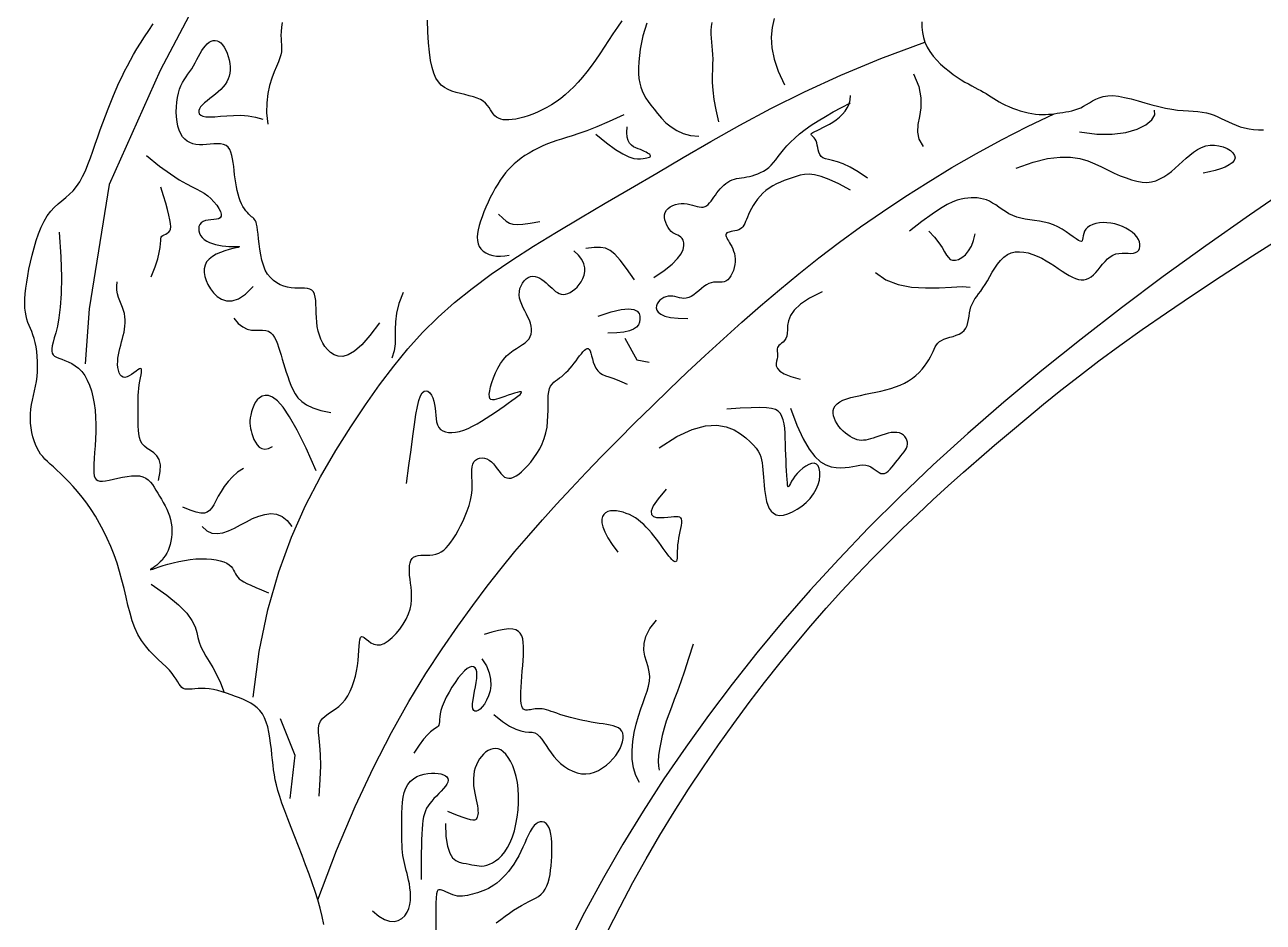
# Model space of a CAD drawing. Extents: x 162 to 353, y 208 to 399.
# Drawn here: x 161.86 to 206.33, y 287.95 to 320.17 of the extents above; entities that cross this region are included whole.
import ezdxf

# ---------------------------------------------------------------- set-up
doc = ezdxf.new("R2010")
doc.units = 0
doc.header["$LTSCALE"] = 10
doc.header["$MEASUREMENT"] = 0
for name, color, linetype in [('3', 3, 'CONTINUOUS'), ('4', 4, 'CONTINUOUS'), ('7', 7, 'CONTINUOUS')]:
    doc.layers.add(name, color=color, linetype=linetype)

msp = doc.modelspace()

# ---------------------------------------------------------------- linework, layer by layer
at = {"layer": '3'}
for points in [[(170.823, 324.996), (168.454, 321.809), (166.722, 318.532), (164.9, 314.435), (164.171, 309.974), (164.031, 307.993)], [(171.1, 320.246), (171.078, 320.08), (171.066, 319.926), (171.063, 319.787), (171.066, 319.664), (171.073, 319.558), (171.081, 319.464), (171.087, 319.376), (171.087, 319.289), (171.079, 319.197), (171.059, 319.095), (171.024, 318.977), (170.972, 318.837), (170.9, 318.671), (170.817, 318.476), (170.731, 318.25), (170.651, 317.992), (170.588, 317.7), (170.55, 317.372), (170.547, 317.007), (170.587, 316.603)], [(183.299, 320.313), (183.139, 320.079), (182.98, 319.841), (182.823, 319.602), (182.666, 319.364), (182.511, 319.131), (182.356, 318.904), (182.201, 318.686), (182.047, 318.48), (181.893, 318.288), (181.738, 318.11), (181.582, 317.945), (181.426, 317.793), (181.267, 317.653), (181.107, 317.524), (180.944, 317.406), (180.779, 317.298), (180.61, 317.201), (180.44, 317.112), (180.271, 317.034), (180.104, 316.965), (179.94, 316.905), (179.783, 316.855), (179.633, 316.815), (179.493, 316.785), (179.363, 316.764), (179.245, 316.753), (179.137, 316.752), (179.039, 316.761), (178.95, 316.781), (178.871, 316.811), (178.8, 316.852), (178.739, 316.905), (178.684, 316.968), (178.634, 317.039), (178.585, 317.116), (178.533, 317.196), (178.474, 317.276), (178.406, 317.353), (178.324, 317.424), (178.224, 317.487), (178.105, 317.54), (177.97, 317.584), (177.822, 317.623), (177.667, 317.66), (177.509, 317.698), (177.352, 317.74), (177.2, 317.788), (177.059, 317.847), (176.931, 317.918), (176.817, 318.007), (176.716, 318.119), (176.628, 318.258), (176.552, 318.429), (176.487, 318.637), (176.433, 318.886), (176.39, 319.182), (176.356, 319.527), (176.332, 319.913), (176.319, 320.329)], [(184.198, 320.232), (184.121, 320.005), (184.056, 319.771), (184.002, 319.534), (183.96, 319.297), (183.929, 319.065), (183.908, 318.839), (183.9, 318.624), (183.902, 318.424), (183.916, 318.24), (183.941, 318.077), (183.977, 317.929), (184.026, 317.794), (184.086, 317.666), (184.159, 317.54), (184.245, 317.413), (184.344, 317.28), (184.456, 317.136), (184.582, 316.979), (184.724, 316.815), (184.885, 316.653), (185.067, 316.501), (185.273, 316.368), (185.506, 316.263), (185.766, 316.193), (186.059, 316.168)], [(186.779, 316.682), (186.681, 317.114), (186.616, 317.49), (186.578, 317.817), (186.56, 318.1), (186.557, 318.347), (186.562, 318.564), (186.569, 318.758), (186.573, 318.934), (186.569, 319.099), (186.558, 319.256), (186.543, 319.405), (186.528, 319.55), (186.515, 319.69), (186.508, 319.829), (186.509, 319.967), (186.521, 320.107), (186.548, 320.25)], [(188.768, 320.391), (188.695, 320.066), (188.664, 319.719), (188.685, 319.344), (188.766, 318.939), (188.916, 318.498), (189.144, 318.018)], [(174.595, 309.464), (174.258, 309.008), (173.961, 308.676), (173.703, 308.452), (173.478, 308.319), (173.283, 308.264), (173.116, 308.27), (172.971, 308.322), (172.845, 308.405), (172.736, 308.504), (172.641, 308.617), (172.561, 308.743), (172.494, 308.878), (172.44, 309.022), (172.397, 309.174), (172.366, 309.331), (172.344, 309.493), (172.332, 309.657), (172.326, 309.82), (172.323, 309.979), (172.319, 310.129), (172.311, 310.268), (172.295, 310.392), (172.269, 310.498), (172.228, 310.581), (172.171, 310.639), (172.097, 310.677), (172.01, 310.698), (171.911, 310.708), (171.801, 310.711), (171.683, 310.711), (171.559, 310.715), (171.429, 310.726), (171.298, 310.749), (171.166, 310.785), (171.036, 310.836), (170.91, 310.904), (170.792, 310.989), (170.682, 311.093), (170.584, 311.218), (170.5, 311.364), (170.432, 311.532), (170.377, 311.717), (170.335, 311.912), (170.302, 312.11), (170.277, 312.304), (170.257, 312.488), (170.24, 312.656), (170.224, 312.8), (170.207, 312.917), (170.188, 313.008), (170.167, 313.078), (170.143, 313.132), (170.115, 313.175), (170.083, 313.211), (170.047, 313.244), (170.006, 313.279), (169.96, 313.321), (169.91, 313.37), (169.857, 313.426), (169.803, 313.491), (169.749, 313.565), (169.696, 313.648), (169.646, 313.742), (169.6, 313.845), (169.559, 313.959), (169.523, 314.082), (169.491, 314.214), (169.464, 314.351), (169.439, 314.493), (169.418, 314.639), (169.399, 314.786), (169.382, 314.933), (169.366, 315.079), (169.349, 315.221), (169.328, 315.355), (169.302, 315.481), (169.268, 315.594), (169.223, 315.692), (169.165, 315.773), (169.092, 315.833), (169.002, 315.871), (168.897, 315.89), (168.781, 315.895), (168.656, 315.891), (168.526, 315.88), (168.393, 315.869), (168.261, 315.862), (168.133, 315.862), (168.011, 315.873), (167.897, 315.898), (167.791, 315.938), (167.694, 315.992), (167.606, 316.063), (167.529, 316.151), (167.462, 316.258), (167.407, 316.384), (167.364, 316.529), (167.333, 316.69), (167.314, 316.862), (167.305, 317.04), (167.308, 317.22), (167.321, 317.396), (167.345, 317.564), (167.378, 317.719), (167.421, 317.857), (167.471, 317.981), (167.528, 318.093), (167.59, 318.197), (167.656, 318.296), (167.723, 318.392), (167.791, 318.489), (167.857, 318.589), (167.921, 318.695), (167.983, 318.806), (168.044, 318.918), (168.104, 319.03), (168.164, 319.138), (168.225, 319.24), (168.287, 319.333), (168.351, 319.416), (168.418, 319.485), (168.486, 319.54), (168.556, 319.579), (168.627, 319.603), (168.698, 319.609), (168.768, 319.598), (168.836, 319.567), (168.903, 319.518), (168.967, 319.448), (169.026, 319.361), (169.081, 319.261), (169.13, 319.149), (169.171, 319.031), (169.203, 318.908), (169.225, 318.783), (169.237, 318.662), (169.236, 318.545), (169.223, 318.433), (169.199, 318.325), (169.162, 318.223), (169.114, 318.124), (169.055, 318.029), (168.984, 317.938), (168.903, 317.849), (168.811, 317.763), (168.712, 317.68), (168.609, 317.599), (168.507, 317.521), (168.409, 317.444), (168.319, 317.37), (168.24, 317.297), (168.177, 317.225), (168.132, 317.156), (168.108, 317.089), (168.108, 317.028), (168.131, 316.973), (168.182, 316.928), (168.26, 316.893), (168.369, 316.87), (168.511, 316.863), (168.685, 316.87), (168.888, 316.886), (169.114, 316.904), (169.358, 316.917), (169.616, 316.918), (169.881, 316.899), (170.148, 316.854), (170.413, 316.776)], [(170.067, 296.025), (170.278, 297.662), (170.589, 299.158), (170.983, 300.524), (171.441, 301.77), (171.947, 302.904), (172.482, 303.937), (173.029, 304.878), (173.571, 305.738), (174.093, 306.525), (174.603, 307.247), (175.109, 307.915), (175.621, 308.534), (176.149, 309.115), (176.702, 309.665), (177.291, 310.192), (177.926, 310.706), (178.612, 311.213), (179.349, 311.716), (180.132, 312.22), (180.954, 312.727), (181.812, 313.24), (182.701, 313.761), (183.615, 314.294), (184.551, 314.841), (185.506, 315.404), (186.495, 315.982), (187.537, 316.569), (188.65, 317.164), (189.853, 317.762), (191.163, 318.359), (192.6, 318.953), (194.181, 319.54)], [(193.774, 318.409), (193.964, 317.951), (194.037, 317.548), (194.03, 317.193), (193.981, 316.875), (193.928, 316.586), (193.909, 316.316), (193.961, 316.057), (194.122, 315.798)], [(192.119, 314.666), (191.783, 314.893), (191.493, 315.057), (191.246, 315.171), (191.037, 315.247), (190.863, 315.295), (190.722, 315.327), (190.609, 315.356), (190.521, 315.392), (190.455, 315.444), (190.407, 315.511), (190.373, 315.59), (190.349, 315.675), (190.331, 315.762), (190.315, 315.849), (190.297, 315.93), (190.274, 316.001), (190.243, 316.06), (190.206, 316.107), (190.169, 316.146), (190.135, 316.177), (190.108, 316.204), (190.093, 316.228), (190.093, 316.251), (190.115, 316.277), (190.159, 316.306), (190.224, 316.34), (190.308, 316.379), (190.406, 316.425), (190.515, 316.476), (190.632, 316.535), (190.754, 316.601), (190.877, 316.676), (190.998, 316.759), (191.113, 316.852), (191.22, 316.954), (191.315, 317.067), (191.395, 317.189), (191.456, 317.323), (191.495, 317.469), (191.509, 317.626)], [(184.451, 311.097), (184.825, 311.346), (185.105, 311.571), (185.303, 311.772), (185.431, 311.95), (185.503, 312.104), (185.529, 312.236), (185.523, 312.345), (185.497, 312.432), (185.46, 312.498), (185.417, 312.547), (185.367, 312.584), (185.313, 312.614), (185.256, 312.64), (185.197, 312.669), (185.136, 312.704), (185.076, 312.751), (185.017, 312.813), (184.962, 312.889), (184.914, 312.973), (184.874, 313.065), (184.846, 313.16), (184.833, 313.255), (184.836, 313.347), (184.858, 313.433), (184.901, 313.51), (184.962, 313.577), (185.039, 313.634), (185.128, 313.68), (185.226, 313.715), (185.33, 313.739), (185.435, 313.752), (185.54, 313.752), (185.642, 313.741), (185.739, 313.722), (185.832, 313.697), (185.92, 313.671), (186.003, 313.647), (186.081, 313.628), (186.155, 313.619), (186.223, 313.622), (186.286, 313.641), (186.344, 313.674), (186.399, 313.719), (186.452, 313.774), (186.503, 313.838), (186.554, 313.907), (186.605, 313.981), (186.658, 314.057), (186.714, 314.133), (186.773, 314.208), (186.834, 314.28), (186.898, 314.349), (186.965, 314.413), (187.034, 314.471), (187.106, 314.522), (187.181, 314.565), (187.259, 314.598), (187.339, 314.624), (187.422, 314.645), (187.508, 314.661), (187.596, 314.675), (187.688, 314.689), (187.782, 314.705), (187.878, 314.724), (187.977, 314.749), (188.078, 314.78), (188.18, 314.817), (188.281, 314.862), (188.381, 314.915), (188.479, 314.977), (188.573, 315.049), (188.662, 315.131), (188.747, 315.223), (188.831, 315.325), (188.916, 315.437), (189.007, 315.557), (189.108, 315.684), (189.222, 315.818), (189.353, 315.958), (189.505, 316.103), (189.68, 316.251), (189.879, 316.404), (190.1, 316.559), (190.343, 316.717), (190.607, 316.877), (190.889, 317.039), (191.19, 317.202), (191.509, 317.365)], [(199.725, 316.325), (200.349, 316.241), (200.907, 316.24), (201.392, 316.305), (201.795, 316.423), (202.108, 316.578), (202.323, 316.754), (202.432, 316.936), (202.426, 317.109)], [(183.368, 316.933), (182.841, 316.693), (182.405, 316.507), (182.048, 316.365), (181.757, 316.26), (181.517, 316.181), (181.314, 316.12), (181.136, 316.068), (180.968, 316.017), (180.8, 315.958), (180.63, 315.891), (180.461, 315.817), (180.293, 315.737), (180.13, 315.652), (179.973, 315.563), (179.823, 315.47), (179.683, 315.374), (179.553, 315.277), (179.433, 315.177), (179.322, 315.073), (179.218, 314.963), (179.119, 314.848), (179.025, 314.724), (178.933, 314.592), (178.843, 314.45), (178.753, 314.297), (178.664, 314.135), (178.578, 313.967), (178.495, 313.795), (178.418, 313.621), (178.346, 313.448), (178.282, 313.278), (178.225, 313.114), (178.179, 312.957), (178.144, 312.809), (178.121, 312.67), (178.112, 312.54), (178.118, 312.42), (178.141, 312.309), (178.182, 312.209), (178.243, 312.12), (178.323, 312.043), (178.422, 311.977), (178.537, 311.925), (178.665, 311.887), (178.803, 311.864), (178.949, 311.858), (179.1, 311.869), (179.254, 311.898)], [(182.362, 316.241), (182.751, 315.927), (183.075, 315.695), (183.34, 315.533), (183.555, 315.429), (183.726, 315.372), (183.863, 315.35), (183.972, 315.351), (184.061, 315.363), (184.137, 315.376), (184.2, 315.389), (184.251, 315.403), (184.29, 315.416), (184.316, 315.431), (184.331, 315.448), (184.333, 315.466), (184.322, 315.486), (184.3, 315.509), (184.267, 315.535), (184.223, 315.562), (184.17, 315.591), (184.109, 315.622), (184.041, 315.654), (183.966, 315.686), (183.887, 315.718), (183.804, 315.752), (183.721, 315.792), (183.644, 315.844), (183.576, 315.914), (183.523, 316.009), (183.489, 316.135), (183.478, 316.297), (183.495, 316.502)], [(197.46, 315.02), (198.066, 315.234), (198.586, 315.363), (199.031, 315.42), (199.411, 315.417), (199.74, 315.367), (200.027, 315.283), (200.285, 315.177), (200.524, 315.063), (200.755, 314.951), (200.978, 314.847), (201.194, 314.751), (201.403, 314.668), (201.603, 314.6), (201.794, 314.549), (201.977, 314.519), (202.15, 314.512), (202.315, 314.53), (202.471, 314.571), (202.619, 314.632), (202.762, 314.71), (202.9, 314.802), (203.035, 314.906), (203.167, 315.018), (203.298, 315.136), (203.428, 315.256), (203.56, 315.375), (203.694, 315.489), (203.829, 315.595), (203.969, 315.687), (204.112, 315.762), (204.261, 315.817), (204.416, 315.847), (204.576, 315.849), (204.736, 315.827), (204.89, 315.784), (205.029, 315.724), (205.149, 315.651), (205.241, 315.568), (205.299, 315.48), (205.316, 315.39), (205.288, 315.301), (205.217, 315.216), (205.108, 315.135), (204.966, 315.06), (204.796, 314.993), (204.603, 314.934), (204.393, 314.884), (204.169, 314.846)], [(166.231, 315.471), (166.706, 315.098), (167.096, 314.814), (167.412, 314.605), (167.666, 314.454), (167.871, 314.346), (168.038, 314.266), (168.179, 314.196), (168.307, 314.122), (168.431, 314.031), (168.55, 313.926), (168.658, 313.811), (168.754, 313.692), (168.831, 313.576), (168.887, 313.467), (168.917, 313.372), (168.917, 313.295), (168.885, 313.241), (168.825, 313.207), (168.745, 313.186), (168.65, 313.174), (168.548, 313.165), (168.445, 313.155), (168.348, 313.137), (168.264, 313.107), (168.197, 313.06), (168.149, 313), (168.119, 312.928), (168.108, 312.849), (168.114, 312.766), (168.137, 312.682), (168.177, 312.601), (168.235, 312.526), (168.308, 312.46), (168.395, 312.403), (168.493, 312.355), (168.601, 312.314), (168.716, 312.281), (168.835, 312.255), (168.956, 312.235), (169.077, 312.222), (169.194, 312.213), (169.304, 312.209), (169.402, 312.207), (169.482, 312.205), (169.539, 312.203), (169.569, 312.199), (169.567, 312.191), (169.527, 312.178), (169.448, 312.158), (169.335, 312.131), (169.199, 312.095), (169.048, 312.049), (168.891, 311.994), (168.739, 311.927), (168.599, 311.849), (168.481, 311.757), (168.393, 311.653), (168.335, 311.537), (168.305, 311.411), (168.303, 311.276), (168.325, 311.135), (168.372, 310.989), (168.442, 310.841), (168.532, 310.691), (168.643, 310.544), (168.775, 310.413), (168.928, 310.312), (169.105, 310.255), (169.306, 310.258), (169.532, 310.335), (169.784, 310.501), (170.064, 310.771)], [(191.509, 314.231), (191.09, 314.457), (190.743, 314.618), (190.456, 314.724), (190.22, 314.782), (190.023, 314.803), (189.855, 314.794), (189.705, 314.765), (189.563, 314.724), (189.42, 314.679), (189.276, 314.631), (189.133, 314.578), (188.991, 314.519), (188.853, 314.455), (188.719, 314.384), (188.593, 314.305), (188.474, 314.217), (188.364, 314.12), (188.264, 314.016), (188.173, 313.906), (188.091, 313.794), (188.017, 313.681), (187.953, 313.57), (187.897, 313.462), (187.849, 313.361), (187.809, 313.267), (187.775, 313.181), (187.745, 313.104), (187.715, 313.034), (187.684, 312.973), (187.649, 312.92), (187.608, 312.875), (187.559, 312.838), (187.499, 312.81), (187.433, 312.787), (187.362, 312.77), (187.29, 312.755), (187.221, 312.742), (187.159, 312.728), (187.105, 312.713), (187.065, 312.693), (187.04, 312.669), (187.03, 312.639), (187.032, 312.604), (187.045, 312.563), (187.067, 312.517), (187.096, 312.465), (187.13, 312.408), (187.167, 312.345), (187.205, 312.277), (187.243, 312.204), (187.28, 312.126), (187.312, 312.042), (187.339, 311.954), (187.359, 311.862), (187.37, 311.765), (187.37, 311.663), (187.359, 311.558), (187.336, 311.452), (187.304, 311.349), (187.263, 311.25), (187.214, 311.159), (187.16, 311.08), (187.1, 311.015), (187.036, 310.967), (186.969, 310.938), (186.9, 310.925), (186.828, 310.922), (186.753, 310.923), (186.675, 310.925), (186.595, 310.922), (186.512, 310.909), (186.426, 310.88), (186.338, 310.832), (186.247, 310.77), (186.156, 310.698), (186.063, 310.621), (185.971, 310.544), (185.879, 310.474), (185.788, 310.415), (185.7, 310.372), (185.614, 310.35), (185.531, 310.344), (185.449, 310.352), (185.368, 310.368), (185.288, 310.389), (185.208, 310.409), (185.128, 310.424), (185.047, 310.43), (184.965, 310.423), (184.884, 310.404), (184.806, 310.374), (184.733, 310.332), (184.669, 310.281), (184.615, 310.222), (184.573, 310.155), (184.546, 310.082), (184.537, 310.004), (184.553, 309.924), (184.604, 309.846), (184.697, 309.774), (184.842, 309.711), (185.047, 309.662), (185.32, 309.629), (185.671, 309.618)], [(166.405, 311.119), (166.543, 311.475), (166.637, 311.766), (166.695, 311.997), (166.727, 312.178), (166.741, 312.315), (166.745, 312.417), (166.749, 312.489), (166.761, 312.541), (166.788, 312.578), (166.827, 312.607), (166.875, 312.63), (166.928, 312.653), (166.98, 312.681), (167.028, 312.716), (167.068, 312.765), (167.095, 312.831), (167.105, 312.918), (167.1, 313.03), (167.078, 313.168), (167.041, 313.335), (166.99, 313.533), (166.924, 313.765), (166.845, 314.033), (166.753, 314.34)], [(189.357, 306.402), (189.584, 305.787), (189.805, 305.304), (190.021, 304.935), (190.231, 304.667), (190.434, 304.481), (190.628, 304.364), (190.814, 304.299), (190.991, 304.269), (191.157, 304.262), (191.314, 304.271), (191.461, 304.289), (191.598, 304.313), (191.726, 304.337), (191.845, 304.355), (191.956, 304.363), (192.058, 304.357), (192.152, 304.331), (192.239, 304.291), (192.32, 304.241), (192.396, 304.188), (192.467, 304.137), (192.536, 304.093), (192.602, 304.063), (192.668, 304.052), (192.733, 304.063), (192.799, 304.096), (192.864, 304.146), (192.929, 304.21), (192.995, 304.283), (193.06, 304.364), (193.125, 304.448), (193.191, 304.531), (193.256, 304.61), (193.319, 304.687), (193.378, 304.76), (193.432, 304.832), (193.479, 304.902), (193.515, 304.971), (193.541, 305.041), (193.554, 305.111), (193.552, 305.182), (193.536, 305.252), (193.506, 305.319), (193.463, 305.381), (193.408, 305.435), (193.341, 305.48), (193.264, 305.513), (193.176, 305.532), (193.079, 305.535), (192.975, 305.524), (192.866, 305.503), (192.753, 305.474), (192.64, 305.439), (192.529, 305.401), (192.421, 305.363), (192.319, 305.329), (192.225, 305.299), (192.138, 305.275), (192.055, 305.258), (191.976, 305.249), (191.9, 305.247), (191.823, 305.255), (191.746, 305.272), (191.666, 305.3), (191.583, 305.337), (191.497, 305.385), (191.41, 305.443), (191.325, 305.508), (191.242, 305.581), (191.164, 305.661), (191.091, 305.746), (191.027, 305.836), (190.972, 305.931), (190.929, 306.027), (190.899, 306.124), (190.886, 306.221), (190.889, 306.314), (190.913, 306.403), (190.958, 306.486), (191.027, 306.562), (191.121, 306.628), (191.238, 306.686), (191.374, 306.737), (191.526, 306.783), (191.691, 306.825), (191.866, 306.864), (192.048, 306.901), (192.232, 306.939), (192.417, 306.978), (192.601, 307.019), (192.782, 307.065), (192.958, 307.115), (193.13, 307.171), (193.294, 307.235), (193.451, 307.307), (193.597, 307.389), (193.734, 307.481), (193.859, 307.582), (193.973, 307.689), (194.077, 307.8), (194.169, 307.914), (194.251, 308.027), (194.322, 308.138), (194.382, 308.245), (194.431, 308.345), (194.473, 308.437), (194.512, 308.523), (194.55, 308.602), (194.592, 308.673), (194.641, 308.736), (194.7, 308.792), (194.774, 308.839), (194.863, 308.879), (194.966, 308.914), (195.077, 308.947), (195.191, 308.981), (195.304, 309.019), (195.411, 309.064), (195.507, 309.119), (195.587, 309.188), (195.648, 309.271), (195.693, 309.368), (195.725, 309.475), (195.748, 309.588), (195.767, 309.705), (195.785, 309.822), (195.806, 309.936), (195.834, 310.044), (195.872, 310.143), (195.919, 310.236), (195.975, 310.325), (196.039, 310.415), (196.108, 310.509), (196.183, 310.609), (196.261, 310.719), (196.342, 310.841), (196.424, 310.979), (196.51, 311.128), (196.598, 311.281), (196.692, 311.433), (196.792, 311.578), (196.899, 311.711), (197.015, 311.825), (197.141, 311.915), (197.276, 311.977), (197.421, 312.011), (197.573, 312.02), (197.731, 312.008), (197.891, 311.975), (198.053, 311.925), (198.215, 311.861), (198.375, 311.784), (198.531, 311.699), (198.682, 311.607), (198.829, 311.511), (198.97, 311.416), (199.106, 311.325), (199.237, 311.24), (199.361, 311.165), (199.479, 311.103), (199.59, 311.056), (199.695, 311.026), (199.794, 311.013), (199.889, 311.016), (199.979, 311.035), (200.067, 311.07), (200.151, 311.122), (200.234, 311.19), (200.315, 311.273), (200.396, 311.368), (200.477, 311.469), (200.56, 311.572), (200.646, 311.672), (200.736, 311.763), (200.83, 311.841), (200.931, 311.901), (201.037, 311.939), (201.148, 311.959), (201.259, 311.966), (201.37, 311.966), (201.476, 311.963), (201.576, 311.962), (201.666, 311.968), (201.744, 311.988), (201.807, 312.023), (201.855, 312.074), (201.887, 312.137), (201.902, 312.211), (201.9, 312.291), (201.881, 312.377), (201.843, 312.465), (201.787, 312.553), (201.713, 312.639), (201.622, 312.72), (201.516, 312.796), (201.399, 312.865), (201.272, 312.926), (201.138, 312.978), (200.999, 313.018), (200.858, 313.047), (200.717, 313.062), (200.579, 313.064), (200.446, 313.053), (200.321, 313.03), (200.207, 312.996), (200.107, 312.951), (200.023, 312.895), (199.958, 312.829), (199.913, 312.754), (199.885, 312.675), (199.868, 312.597), (199.856, 312.524), (199.844, 312.463), (199.827, 312.417), (199.799, 312.392), (199.754, 312.394), (199.689, 312.425), (199.605, 312.481), (199.502, 312.555), (199.384, 312.642), (199.252, 312.735), (199.109, 312.828), (198.956, 312.915), (198.796, 312.989), (198.63, 313.045), (198.461, 313.087), (198.29, 313.118), (198.119, 313.143), (197.95, 313.166), (197.785, 313.191), (197.626, 313.222), (197.475, 313.264), (197.332, 313.32), (197.198, 313.387), (197.071, 313.462), (196.95, 313.542), (196.834, 313.622), (196.721, 313.699), (196.611, 313.769), (196.502, 313.83), (196.393, 313.878), (196.283, 313.913), (196.173, 313.937), (196.062, 313.952), (195.95, 313.957), (195.836, 313.955), (195.72, 313.946), (195.601, 313.932), (195.478, 313.911), (195.342, 313.877), (195.181, 313.816), (194.984, 313.719), (194.741, 313.576), (194.441, 313.375), (194.073, 313.105), (193.626, 312.756)], [(178.877, 313.368), (179.023, 313.225), (179.145, 313.119), (179.261, 313.048), (179.389, 313.009), (179.545, 312.998), (179.747, 313.013), (180.012, 313.05), (180.358, 313.107)], [(163.105, 312.72), (163.162, 311.838), (163.182, 311.107), (163.173, 310.51), (163.141, 310.03), (163.093, 309.649), (163.037, 309.349), (162.979, 309.114), (162.925, 308.926), (162.883, 308.77), (162.854, 308.641), (162.839, 308.534), (162.839, 308.448), (162.854, 308.378), (162.886, 308.32), (162.935, 308.273), (163.003, 308.233), (163.089, 308.195), (163.19, 308.157), (163.304, 308.115), (163.425, 308.066), (163.55, 308.005), (163.675, 307.929), (163.797, 307.835), (163.911, 307.719), (164.015, 307.578), (164.107, 307.414), (164.187, 307.229), (164.256, 307.025), (164.313, 306.806), (164.357, 306.572), (164.389, 306.328), (164.408, 306.075), (164.415, 305.815), (164.412, 305.554), (164.402, 305.297), (164.387, 305.047), (164.37, 304.81), (164.355, 304.591), (164.344, 304.394), (164.34, 304.225), (164.345, 304.086), (164.361, 303.977), (164.389, 303.895), (164.432, 303.837), (164.49, 303.801), (164.564, 303.784), (164.656, 303.783), (164.768, 303.797), (164.9, 303.821), (165.048, 303.852), (165.206, 303.887), (165.37, 303.921), (165.536, 303.95), (165.696, 303.97), (165.848, 303.977), (165.985, 303.968), (166.105, 303.939), (166.208, 303.891), (166.297, 303.827), (166.375, 303.75), (166.446, 303.661), (166.511, 303.563), (166.574, 303.459), (166.637, 303.351), (166.702, 303.241), (166.769, 303.13), (166.836, 303.016), (166.9, 302.9), (166.961, 302.781), (167.015, 302.66), (167.062, 302.536), (167.1, 302.409), (167.126, 302.28), (167.142, 302.148), (167.148, 302.016), (167.145, 301.885), (167.132, 301.756), (167.112, 301.632), (167.084, 301.512), (167.048, 301.399), (167.007, 301.294), (166.959, 301.196), (166.907, 301.107), (166.851, 301.024), (166.792, 300.949), (166.73, 300.881), (166.667, 300.82), (166.603, 300.765), (166.539, 300.717), (166.48, 300.676), (166.43, 300.644), (166.393, 300.62), (166.373, 300.605), (166.376, 300.601), (166.405, 300.609), (166.465, 300.628), (166.559, 300.66), (166.684, 300.701), (166.834, 300.749), (167.005, 300.8), (167.193, 300.85), (167.391, 300.898), (167.596, 300.939), (167.803, 300.971), (168.006, 300.99), (168.204, 300.998), (168.394, 300.994), (168.572, 300.979), (168.737, 300.955), (168.885, 300.923), (169.015, 300.882), (169.123, 300.834), (169.208, 300.779), (169.273, 300.72), (169.324, 300.657), (169.364, 300.592), (169.398, 300.526), (169.43, 300.46), (169.465, 300.397), (169.508, 300.337), (169.563, 300.281), (169.634, 300.227), (169.725, 300.172), (169.839, 300.112), (169.982, 300.046), (170.156, 299.969), (170.365, 299.878), (170.614, 299.772)], [(182.783, 287.609), (183.234, 288.499), (183.697, 289.369), (184.174, 290.226), (184.668, 291.071), (185.176, 291.905), (185.698, 292.725), (186.231, 293.53), (186.772, 294.318), (187.32, 295.086), (187.872, 295.833), (188.426, 296.558), (188.98, 297.258), (189.534, 297.934), (190.088, 298.587), (190.641, 299.219), (191.192, 299.829), (191.742, 300.42), (192.29, 300.991), (192.836, 301.544), (193.379, 302.08), (193.922, 302.601), (194.466, 303.11), (195.012, 303.609), (195.562, 304.101), (196.118, 304.588), (196.681, 305.073), (197.253, 305.558), (197.837, 306.047), (198.439, 306.542), (199.066, 307.046), (199.726, 307.564), (200.427, 308.097), (201.176, 308.651), (201.981, 309.228), (202.848, 309.831), (203.787, 310.466), (204.813, 311.142), (205.94, 311.871), (207.184, 312.664)], [(194.323, 312.756), (194.525, 312.538), (194.68, 312.342), (194.797, 312.17), (194.887, 312.022), (194.96, 311.901), (195.025, 311.808), (195.093, 311.744), (195.173, 311.712), (195.273, 311.712), (195.388, 311.745), (195.51, 311.812), (195.633, 311.913), (195.749, 312.049), (195.85, 312.22), (195.929, 312.427), (195.979, 312.669)], [(183.754, 311.01), (183.465, 311.413), (183.237, 311.714), (183.05, 311.927), (182.883, 312.066), (182.716, 312.144), (182.529, 312.173), (182.301, 312.168), (182.012, 312.142)], [(175.564, 303.699), (175.654, 304.344), (175.731, 304.911), (175.798, 305.402), (175.856, 305.822), (175.91, 306.173), (175.962, 306.459), (176.015, 306.682), (176.072, 306.847), (176.135, 306.956), (176.202, 307.015), (176.271, 307.031), (176.339, 307.008), (176.404, 306.954), (176.462, 306.873), (176.513, 306.773), (176.552, 306.658), (176.578, 306.535), (176.595, 306.407), (176.607, 306.277), (176.617, 306.149), (176.63, 306.025), (176.65, 305.909), (176.68, 305.805), (176.726, 305.715), (176.79, 305.642), (176.871, 305.587), (176.967, 305.549), (177.078, 305.528), (177.201, 305.525), (177.334, 305.538), (177.477, 305.567), (177.626, 305.614), (177.781, 305.676), (177.94, 305.752), (178.103, 305.84), (178.267, 305.936), (178.432, 306.04), (178.596, 306.148), (178.759, 306.258), (178.919, 306.368), (179.074, 306.475), (179.221, 306.577), (179.356, 306.673), (179.474, 306.76), (179.572, 306.835), (179.646, 306.898), (179.69, 306.946), (179.703, 306.977), (179.68, 306.99), (179.626, 306.987), (179.548, 306.97), (179.45, 306.943), (179.34, 306.908), (179.223, 306.869), (179.105, 306.828), (178.991, 306.789), (178.888, 306.753), (178.796, 306.725), (178.717, 306.708), (178.652, 306.705), (178.601, 306.72), (178.564, 306.756), (178.544, 306.816), (178.541, 306.905), (178.555, 307.023), (178.586, 307.165), (178.632, 307.325), (178.692, 307.496), (178.765, 307.671), (178.849, 307.843), (178.945, 308.006), (179.049, 308.152), (179.162, 308.277), (179.279, 308.383), (179.398, 308.473), (179.516, 308.551), (179.629, 308.621), (179.733, 308.687), (179.827, 308.752), (179.906, 308.82), (179.968, 308.894), (180.013, 308.974), (180.043, 309.06), (180.057, 309.152), (180.057, 309.248), (180.043, 309.348), (180.017, 309.452), (179.979, 309.56), (179.93, 309.67), (179.875, 309.782), (179.817, 309.896), (179.759, 310.011), (179.706, 310.127), (179.662, 310.243), (179.631, 310.359), (179.616, 310.474), (179.62, 310.587), (179.642, 310.696), (179.68, 310.799), (179.732, 310.893), (179.794, 310.975), (179.865, 311.043), (179.942, 311.094), (180.022, 311.126), (180.104, 311.138), (180.187, 311.13), (180.27, 311.106), (180.353, 311.068), (180.433, 311.02), (180.512, 310.963), (180.588, 310.901), (180.661, 310.836), (180.73, 310.771), (180.796, 310.708), (180.861, 310.65), (180.924, 310.597), (180.989, 310.552), (181.055, 310.518), (181.125, 310.496), (181.198, 310.488), (181.277, 310.496), (181.36, 310.52), (181.444, 310.558), (181.529, 310.611), (181.612, 310.676), (181.693, 310.754), (181.768, 310.844), (181.837, 310.945), (181.898, 311.056), (181.944, 311.177), (181.969, 311.306), (181.968, 311.443), (181.934, 311.587), (181.862, 311.738), (181.744, 311.894), (181.576, 312.055)], [(192.407, 311.277), (192.778, 311.008), (193.219, 310.84), (193.704, 310.752), (194.204, 310.722), (194.691, 310.728), (195.139, 310.75), (195.519, 310.766), (195.805, 310.754)], [(166.666, 303.807), (166.73, 304.126), (166.732, 304.371), (166.685, 304.557), (166.603, 304.695), (166.496, 304.799), (166.378, 304.881), (166.261, 304.955), (166.158, 305.033), (166.078, 305.126), (166.02, 305.233), (165.981, 305.352), (165.957, 305.48), (165.944, 305.616), (165.94, 305.756), (165.939, 305.899), (165.94, 306.041), (165.939, 306.182), (165.936, 306.319), (165.933, 306.455), (165.931, 306.589), (165.931, 306.722), (165.934, 306.853), (165.942, 306.984), (165.955, 307.115), (165.974, 307.245), (165.997, 307.371), (166.02, 307.489), (166.04, 307.596), (166.054, 307.686), (166.059, 307.758), (166.051, 307.805), (166.027, 307.826), (165.986, 307.817), (165.929, 307.784), (165.86, 307.735), (165.782, 307.677), (165.7, 307.618), (165.617, 307.565), (165.536, 307.525), (165.461, 307.507), (165.395, 307.515), (165.338, 307.548), (165.291, 307.604), (165.254, 307.677), (165.226, 307.766), (165.208, 307.866), (165.199, 307.974), (165.2, 308.087), (165.21, 308.202), (165.227, 308.318), (165.251, 308.434), (165.279, 308.551), (165.311, 308.668), (165.343, 308.785), (165.374, 308.901), (165.403, 309.016), (165.428, 309.129), (165.448, 309.242), (165.462, 309.353), (165.469, 309.464), (165.468, 309.575), (165.459, 309.686), (165.44, 309.797), (165.41, 309.908), (165.37, 310.02), (165.323, 310.134), (165.274, 310.252), (165.23, 310.375), (165.193, 310.504), (165.17, 310.641), (165.166, 310.788), (165.185, 310.945)], [(175.448, 310.562), (175.296, 310.165), (175.21, 309.817), (175.174, 309.507), (175.165, 309.226), (175.167, 308.964), (175.159, 308.712), (175.122, 308.46), (175.037, 308.198)], [(190.49, 310.58), (190.037, 310.354), (189.711, 310.135), (189.49, 309.924), (189.354, 309.725), (189.281, 309.54), (189.252, 309.372), (189.246, 309.222), (189.241, 309.093), (189.221, 308.988), (189.187, 308.902), (189.142, 308.834), (189.09, 308.779), (189.037, 308.733), (188.986, 308.694), (188.941, 308.658), (188.907, 308.622), (188.887, 308.582), (188.878, 308.537), (188.877, 308.488), (188.882, 308.435), (188.887, 308.377), (188.891, 308.314), (188.889, 308.246), (188.878, 308.172), (188.858, 308.093), (188.842, 308.01), (188.845, 307.922), (188.883, 307.831), (188.973, 307.737), (189.129, 307.642), (189.368, 307.544), (189.706, 307.447)], [(182.447, 309.705), (182.913, 309.862), (183.273, 309.948), (183.541, 309.974), (183.73, 309.952), (183.852, 309.892), (183.921, 309.806), (183.949, 309.703), (183.95, 309.596), (183.934, 309.493), (183.895, 309.398), (183.828, 309.313), (183.724, 309.24), (183.577, 309.179), (183.377, 309.134), (183.12, 309.105), (182.796, 309.095)], [(169.367, 309.639), (169.53, 309.447), (169.691, 309.32), (169.849, 309.245), (170.001, 309.209), (170.145, 309.199), (170.28, 309.202), (170.404, 309.205), (170.514, 309.197), (170.611, 309.166), (170.694, 309.112), (170.766, 309.038), (170.828, 308.946), (170.884, 308.838), (170.933, 308.718), (170.979, 308.588), (171.023, 308.45), (171.066, 308.306), (171.111, 308.157), (171.156, 308.005), (171.203, 307.85), (171.253, 307.694), (171.305, 307.537), (171.362, 307.38), (171.422, 307.224), (171.489, 307.07), (171.569, 306.921), (171.672, 306.778), (171.808, 306.644), (171.984, 306.522), (172.211, 306.413), (172.498, 306.32), (172.852, 306.245)], [(183.406, 308.921), (183.841, 308.138), (184.277, 308.051)], [(172.428, 292.47), (172.474, 293.067), (172.489, 293.563), (172.481, 293.968), (172.46, 294.294), (172.435, 294.554), (172.415, 294.759), (172.41, 294.921), (172.428, 295.052), (172.476, 295.163), (172.551, 295.26), (172.647, 295.347), (172.76, 295.429), (172.882, 295.512), (173.01, 295.599), (173.136, 295.695), (173.255, 295.806), (173.364, 295.935), (173.46, 296.08), (173.545, 296.24), (173.618, 296.41), (173.681, 296.59), (173.733, 296.775), (173.775, 296.965), (173.807, 297.156), (173.83, 297.344), (173.846, 297.527), (173.858, 297.698), (173.869, 297.852), (173.881, 297.984), (173.897, 298.09), (173.92, 298.164), (173.952, 298.2), (173.997, 298.197), (174.053, 298.163), (174.121, 298.108), (174.201, 298.044), (174.292, 297.981), (174.395, 297.931), (174.51, 297.903), (174.635, 297.91), (174.77, 297.959), (174.912, 298.046), (175.055, 298.164), (175.196, 298.309), (175.329, 298.472), (175.45, 298.648), (175.554, 298.831), (175.637, 299.013), (175.695, 299.189), (175.732, 299.358), (175.75, 299.522), (175.753, 299.68), (175.745, 299.832), (175.731, 299.98), (175.713, 300.122), (175.695, 300.26), (175.681, 300.394), (175.672, 300.522), (175.671, 300.641), (175.679, 300.752), (175.696, 300.85), (175.725, 300.935), (175.768, 301.005), (175.826, 301.058), (175.899, 301.093), (175.985, 301.113), (176.082, 301.122), (176.187, 301.125), (176.296, 301.126), (176.408, 301.13), (176.518, 301.139), (176.624, 301.16), (176.724, 301.194), (176.819, 301.244), (176.909, 301.309), (176.996, 301.388), (177.081, 301.483), (177.165, 301.592), (177.25, 301.717), (177.336, 301.856), (177.424, 302.01), (177.512, 302.176), (177.598, 302.352), (177.679, 302.534), (177.752, 302.721), (177.816, 302.909), (177.866, 303.095), (177.902, 303.278), (177.921, 303.454), (177.927, 303.622), (177.925, 303.78), (177.918, 303.929), (177.913, 304.066), (177.912, 304.19), (177.922, 304.3), (177.946, 304.395), (177.987, 304.474), (178.045, 304.536), (178.115, 304.581), (178.194, 304.609), (178.28, 304.619), (178.368, 304.611), (178.456, 304.585), (178.541, 304.54), (178.62, 304.477), (178.693, 304.4), (178.762, 304.314), (178.828, 304.224), (178.893, 304.136), (178.958, 304.054), (179.024, 303.984), (179.093, 303.931), (179.166, 303.898), (179.243, 303.886), (179.324, 303.895), (179.411, 303.923), (179.501, 303.971), (179.597, 304.037), (179.698, 304.12), (179.804, 304.221), (179.915, 304.338), (180.029, 304.469), (180.141, 304.615), (180.249, 304.774), (180.35, 304.944), (180.439, 305.125), (180.515, 305.314), (180.574, 305.512), (180.614, 305.716), (180.637, 305.923), (180.648, 306.128), (180.652, 306.328), (180.652, 306.518), (180.654, 306.695), (180.66, 306.854), (180.676, 306.992), (180.704, 307.105), (180.744, 307.196), (180.795, 307.271), (180.854, 307.333), (180.919, 307.387), (180.99, 307.437), (181.064, 307.487), (181.14, 307.543), (181.217, 307.607), (181.292, 307.68), (181.368, 307.759), (181.442, 307.842), (181.514, 307.929), (181.586, 308.018), (181.655, 308.108), (181.721, 308.196), (181.785, 308.281), (181.846, 308.36), (181.903, 308.43), (181.957, 308.486), (182.007, 308.526), (182.052, 308.547), (182.092, 308.544), (182.128, 308.515), (182.158, 308.458), (182.186, 308.377), (182.213, 308.278), (182.242, 308.169), (182.276, 308.055), (182.318, 307.942), (182.369, 307.837), (182.433, 307.746), (182.511, 307.674), (182.605, 307.616), (182.713, 307.568), (182.838, 307.523), (182.977, 307.476), (183.133, 307.422), (183.305, 307.354), (183.493, 307.267)], [(172.33, 304.155), (171.963, 304.973), (171.645, 305.612), (171.371, 306.092), (171.136, 306.436), (170.935, 306.664), (170.764, 306.796), (170.618, 306.855), (170.493, 306.861), (170.383, 306.832), (170.289, 306.777), (170.208, 306.699), (170.14, 306.605), (170.083, 306.498), (170.038, 306.385), (170.003, 306.27), (169.977, 306.157), (169.959, 306.052), (169.95, 305.954), (169.948, 305.859), (169.954, 305.768), (169.967, 305.676), (169.987, 305.584), (170.015, 305.489), (170.05, 305.389), (170.092, 305.283), (170.143, 305.179), (170.205, 305.084), (170.28, 305.006), (170.372, 304.953), (170.481, 304.934), (170.61, 304.955), (170.761, 305.026)], [(184.635, 304.978), (185.275, 305.384), (185.829, 305.638), (186.304, 305.765), (186.707, 305.789), (187.046, 305.734), (187.327, 305.623), (187.56, 305.482), (187.75, 305.333), (187.905, 305.197), (188.029, 305.074), (188.125, 304.962), (188.199, 304.857), (188.253, 304.756), (188.292, 304.655), (188.319, 304.551), (188.338, 304.441), (188.352, 304.322), (188.364, 304.195), (188.374, 304.061), (188.383, 303.922), (188.393, 303.779), (188.405, 303.633), (188.42, 303.486), (188.44, 303.338), (188.464, 303.193), (188.497, 303.053), (188.539, 302.922), (188.592, 302.805), (188.659, 302.706), (188.742, 302.628), (188.842, 302.577), (188.962, 302.555), (189.103, 302.566), (189.259, 302.608), (189.425, 302.677), (189.594, 302.771), (189.76, 302.885), (189.918, 303.018), (190.061, 303.165), (190.182, 303.324), (190.278, 303.49), (190.347, 303.659), (190.392, 303.824), (190.413, 303.98), (190.411, 304.121), (190.388, 304.242), (190.345, 304.336), (190.284, 304.397), (190.205, 304.423), (190.112, 304.415), (190.011, 304.379), (189.904, 304.321), (189.797, 304.245), (189.694, 304.157), (189.598, 304.061), (189.514, 303.962), (189.446, 303.866), (189.392, 303.778), (189.35, 303.7), (189.318, 303.639), (189.295, 303.599), (189.277, 303.583), (189.264, 303.596), (189.253, 303.643), (189.242, 303.726), (189.231, 303.843), (189.221, 303.986), (189.211, 304.153), (189.202, 304.336), (189.194, 304.53), (189.186, 304.732), (189.18, 304.934), (189.175, 305.133), (189.169, 305.325), (189.16, 305.509), (189.146, 305.681), (189.124, 305.84), (189.092, 305.983), (189.049, 306.107), (188.991, 306.211), (188.916, 306.292), (188.814, 306.352), (188.676, 306.393), (188.49, 306.416), (188.248, 306.423), (187.938, 306.417), (187.55, 306.399), (187.075, 306.37)], [(169.716, 304.242), (169.503, 304.101), (169.319, 303.941), (169.162, 303.768), (169.027, 303.59), (168.911, 303.411), (168.812, 303.239), (168.726, 303.079), (168.648, 302.937), (168.577, 302.819), (168.502, 302.727), (168.418, 302.664), (168.314, 302.632), (168.182, 302.632), (168.014, 302.667), (167.802, 302.739), (167.538, 302.85)], [(184.896, 303.498), (184.603, 303.153), (184.43, 302.894), (184.356, 302.71), (184.364, 302.587), (184.434, 302.515), (184.547, 302.482), (184.683, 302.475), (184.824, 302.482), (184.952, 302.494), (185.066, 302.506), (185.165, 302.515), (185.248, 302.519), (185.317, 302.514), (185.371, 302.499), (185.41, 302.47), (185.434, 302.424), (185.443, 302.361), (185.44, 302.281), (185.427, 302.188), (185.408, 302.083), (185.385, 301.971), (185.36, 301.853), (185.337, 301.732), (185.317, 301.612), (185.304, 301.494), (185.296, 301.381), (185.291, 301.274), (185.288, 301.177), (185.285, 301.09), (185.281, 301.016), (185.273, 300.957), (185.259, 300.915), (185.24, 300.892), (185.213, 300.887), (185.18, 300.899), (185.141, 300.926), (185.096, 300.969), (185.045, 301.026), (184.988, 301.095), (184.925, 301.177), (184.857, 301.269), (184.784, 301.37), (184.707, 301.477), (184.626, 301.588), (184.541, 301.702), (184.454, 301.815), (184.364, 301.926), (184.272, 302.033), (184.179, 302.133), (184.084, 302.225), (183.987, 302.311), (183.887, 302.39), (183.785, 302.461), (183.68, 302.524), (183.571, 302.58), (183.459, 302.627), (183.343, 302.667), (183.226, 302.696), (183.11, 302.715), (182.999, 302.721), (182.894, 302.713), (182.8, 302.69), (182.719, 302.65), (182.653, 302.591), (182.606, 302.513), (182.581, 302.413), (182.583, 302.289), (182.617, 302.139), (182.687, 301.96), (182.797, 301.752), (182.951, 301.51), (183.154, 301.235)], [(168.235, 302.153), (168.404, 301.998), (168.584, 301.917), (168.774, 301.899), (168.972, 301.93), (169.178, 302.001), (169.389, 302.098), (169.605, 302.211), (169.825, 302.327), (170.046, 302.436), (170.267, 302.527), (170.485, 302.59), (170.699, 302.616), (170.905, 302.595), (171.102, 302.517), (171.287, 302.373), (171.458, 302.153)], [(166.397, 300.08), (166.968, 299.684), (167.386, 299.34), (167.677, 299.04), (167.866, 298.78), (167.979, 298.552), (168.042, 298.35), (168.081, 298.168), (168.12, 297.999), (168.181, 297.838), (168.264, 297.675), (168.366, 297.502), (168.484, 297.311), (168.612, 297.093), (168.748, 296.84), (168.888, 296.543), (169.027, 296.193)], [(183.938, 292.965), (183.802, 293.213), (183.717, 293.492), (183.675, 293.795), (183.671, 294.111), (183.698, 294.434), (183.748, 294.752), (183.816, 295.059), (183.894, 295.345), (183.977, 295.602), (184.06, 295.835), (184.137, 296.046), (184.205, 296.24), (184.258, 296.423), (184.293, 296.597), (184.304, 296.768), (184.286, 296.94), (184.24, 297.118), (184.18, 297.304), (184.124, 297.502), (184.09, 297.717), (184.098, 297.95), (184.164, 298.205), (184.308, 298.487), (184.548, 298.797)], [(178.71, 295.403), (179.013, 295.153), (179.272, 294.982), (179.492, 294.874), (179.678, 294.814), (179.834, 294.786), (179.966, 294.775), (180.079, 294.766), (180.177, 294.742), (180.265, 294.693), (180.347, 294.619), (180.425, 294.524), (180.502, 294.413), (180.581, 294.29), (180.665, 294.16), (180.757, 294.026), (180.859, 293.894), (180.975, 293.766), (181.102, 293.647), (181.239, 293.54), (181.384, 293.446), (181.535, 293.369), (181.691, 293.312), (181.848, 293.278), (182.007, 293.27), (182.164, 293.289), (182.317, 293.333), (182.467, 293.399), (182.609, 293.484), (182.744, 293.583), (182.868, 293.694), (182.981, 293.813), (183.081, 293.937), (183.166, 294.063), (183.236, 294.188), (183.289, 294.31), (183.326, 294.427), (183.346, 294.537), (183.349, 294.639), (183.333, 294.73), (183.299, 294.808), (183.246, 294.871), (183.176, 294.922), (183.09, 294.963), (182.99, 294.995), (182.878, 295.02), (182.756, 295.042), (182.624, 295.063), (182.486, 295.083), (182.342, 295.106), (182.194, 295.132), (182.044, 295.16), (181.894, 295.19), (181.745, 295.223), (181.6, 295.257), (181.459, 295.293), (181.324, 295.33), (181.197, 295.369), (181.079, 295.408), (180.967, 295.446), (180.863, 295.482), (180.766, 295.516), (180.675, 295.546), (180.59, 295.572), (180.511, 295.591), (180.437, 295.604), (180.368, 295.611), (180.304, 295.613), (180.242, 295.611), (180.184, 295.605), (180.127, 295.597), (180.072, 295.587), (180.017, 295.577), (179.963, 295.566), (179.91, 295.56), (179.859, 295.56), (179.812, 295.571), (179.77, 295.597), (179.733, 295.64), (179.704, 295.705), (179.683, 295.794), (179.671, 295.911), (179.668, 296.052), (179.671, 296.213), (179.68, 296.389), (179.692, 296.576), (179.708, 296.769), (179.724, 296.965), (179.741, 297.158), (179.757, 297.345), (179.768, 297.523), (179.775, 297.691), (179.774, 297.847), (179.763, 297.99), (179.741, 298.117), (179.706, 298.227), (179.654, 298.319), (179.585, 298.39), (179.495, 298.44), (179.382, 298.469), (179.242, 298.476), (179.073, 298.461), (178.872, 298.423), (178.636, 298.361), (178.362, 298.275)], [(185.855, 297.927), (185.697, 297.411), (185.552, 296.966), (185.417, 296.58), (185.294, 296.243), (185.18, 295.944), (185.077, 295.671), (184.982, 295.415), (184.896, 295.163), (184.819, 294.908), (184.751, 294.652), (184.695, 294.401), (184.651, 294.159), (184.622, 293.933), (184.608, 293.728), (184.612, 293.549), (184.635, 293.4)], [(178.275, 297.405), (178.437, 297.148), (178.539, 296.902), (178.59, 296.669), (178.597, 296.451), (178.569, 296.251), (178.517, 296.07), (178.447, 295.913), (178.369, 295.78), (178.291, 295.674), (178.215, 295.595), (178.145, 295.543), (178.081, 295.519), (178.027, 295.521), (177.984, 295.551), (177.955, 295.608), (177.941, 295.693), (177.943, 295.803), (177.959, 295.935), (177.985, 296.081), (178.015, 296.237), (178.046, 296.395), (178.073, 296.55), (178.093, 296.695), (178.1, 296.824), (178.092, 296.933), (178.069, 297.018), (178.031, 297.079), (177.979, 297.114), (177.914, 297.122), (177.837, 297.102), (177.749, 297.051), (177.65, 296.969), (177.543, 296.856), (177.429, 296.717), (177.314, 296.558), (177.202, 296.385), (177.095, 296.206), (176.999, 296.027), (176.916, 295.853), (176.851, 295.693), (176.807, 295.55), (176.78, 295.425), (176.765, 295.316), (176.757, 295.223), (176.752, 295.144), (176.745, 295.079), (176.732, 295.025), (176.706, 294.982), (176.665, 294.947), (176.607, 294.909), (176.53, 294.859), (176.434, 294.784), (176.317, 294.673), (176.179, 294.515), (176.019, 294.297), (175.835, 294.01)], [(171.033, 295.255), (171.556, 293.949), (171.382, 292.382)], [(176.968, 291.485), (176.987, 291.026), (177.04, 290.68), (177.122, 290.43), (177.224, 290.261), (177.34, 290.156), (177.464, 290.096), (177.589, 290.066), (177.708, 290.049), (177.817, 290.031), (177.916, 290.012), (178.008, 289.993), (178.095, 289.977), (178.18, 289.966), (178.266, 289.963), (178.354, 289.971), (178.449, 289.991), (178.551, 290.026), (178.658, 290.077), (178.769, 290.146), (178.881, 290.234), (178.991, 290.343), (179.098, 290.473), (179.199, 290.626), (179.291, 290.804), (179.373, 291.006), (179.443, 291.23), (179.5, 291.469), (179.545, 291.719), (179.576, 291.976), (179.593, 292.234), (179.595, 292.488), (179.582, 292.733), (179.552, 292.965), (179.508, 293.182), (179.451, 293.382), (179.384, 293.564), (179.307, 293.725), (179.224, 293.863), (179.136, 293.978), (179.044, 294.068), (178.951, 294.131), (178.857, 294.168), (178.764, 294.183), (178.672, 294.177), (178.582, 294.151), (178.495, 294.109), (178.411, 294.051), (178.333, 293.981), (178.259, 293.899), (178.192, 293.808), (178.132, 293.708), (178.08, 293.6), (178.037, 293.485), (178.004, 293.365), (177.981, 293.239), (177.97, 293.11), (177.97, 292.979), (177.98, 292.846), (177.998, 292.714), (178.02, 292.584), (178.046, 292.459), (178.072, 292.339), (178.096, 292.227), (178.115, 292.124), (178.128, 292.031), (178.135, 291.949), (178.136, 291.877), (178.131, 291.814), (178.122, 291.76), (178.109, 291.714), (178.092, 291.676), (178.071, 291.645), (178.047, 291.622), (178.01, 291.609), (177.954, 291.609), (177.868, 291.625), (177.744, 291.661), (177.573, 291.721), (177.346, 291.806), (177.055, 291.921)], [(174.354, 288.352), (174.574, 288.161), (174.777, 288.039), (174.963, 287.978), (175.129, 287.97), (175.275, 288.007), (175.401, 288.079), (175.506, 288.18), (175.588, 288.301), (175.648, 288.434), (175.687, 288.576), (175.709, 288.724), (175.715, 288.875), (175.71, 289.026), (175.694, 289.175), (175.672, 289.319), (175.646, 289.454), (175.618, 289.58), (175.59, 289.697), (175.561, 289.807), (175.534, 289.913), (175.507, 290.017), (175.483, 290.121), (175.461, 290.228), (175.443, 290.339), (175.429, 290.457), (175.418, 290.582), (175.41, 290.714), (175.405, 290.854), (175.402, 291.003), (175.4, 291.159), (175.399, 291.325), (175.399, 291.5), (175.4, 291.684), (175.403, 291.873), (175.411, 292.063), (175.427, 292.251), (175.453, 292.432), (175.491, 292.602), (175.545, 292.757), (175.617, 292.893), (175.708, 293.007), (175.816, 293.099), (175.937, 293.172), (176.066, 293.226), (176.199, 293.265), (176.334, 293.288), (176.466, 293.299), (176.59, 293.299), (176.704, 293.289), (176.806, 293.269), (176.893, 293.241), (176.964, 293.205), (177.018, 293.16), (177.052, 293.107), (177.065, 293.047), (177.055, 292.98), (177.021, 292.906), (176.968, 292.826), (176.899, 292.742), (176.819, 292.655), (176.732, 292.566), (176.642, 292.476), (176.555, 292.386), (176.474, 292.298), (176.403, 292.212), (176.342, 292.126), (176.29, 292.037), (176.247, 291.942), (176.211, 291.84), (176.182, 291.727), (176.158, 291.6), (176.14, 291.456), (176.126, 291.294), (176.115, 291.111), (176.107, 290.906), (176.102, 290.677), (176.099, 290.421), (176.097, 290.138), (176.096, 289.826), (176.096, 289.483)], [(178.793, 287.923), (178.955, 288.042), (179.112, 288.158), (179.263, 288.27), (179.409, 288.374), (179.552, 288.468), (179.692, 288.549), (179.828, 288.619), (179.959, 288.684), (180.082, 288.745), (180.198, 288.807), (180.304, 288.874), (180.399, 288.948), (180.482, 289.034), (180.551, 289.133), (180.609, 289.247), (180.655, 289.372), (180.692, 289.509), (180.721, 289.655), (180.743, 289.809), (180.76, 289.97), (180.772, 290.136), (180.782, 290.306), (180.787, 290.477), (180.788, 290.646), (180.783, 290.809), (180.771, 290.963), (180.752, 291.105), (180.723, 291.232), (180.685, 291.34), (180.636, 291.427), (180.579, 291.492), (180.514, 291.535), (180.444, 291.556), (180.37, 291.554), (180.295, 291.53), (180.22, 291.483), (180.148, 291.413), (180.079, 291.32), (180.013, 291.208), (179.948, 291.08), (179.883, 290.94), (179.817, 290.79), (179.748, 290.636), (179.675, 290.479), (179.596, 290.325), (179.511, 290.175), (179.42, 290.032), (179.325, 289.896), (179.226, 289.768), (179.124, 289.649), (179.02, 289.539), (178.916, 289.44), (178.812, 289.353), (178.709, 289.277), (178.608, 289.212), (178.508, 289.157), (178.409, 289.11), (178.312, 289.069), (178.216, 289.035), (178.121, 289.004), (178.028, 288.976), (177.936, 288.949), (177.845, 288.926), (177.755, 288.905), (177.666, 288.89), (177.578, 288.881), (177.491, 288.88), (177.403, 288.887), (177.316, 288.903), (177.229, 288.93), (177.144, 288.963), (177.061, 289.001), (176.982, 289.038), (176.909, 289.072), (176.842, 289.098), (176.784, 289.113), (176.735, 289.113), (176.697, 289.094), (176.668, 289.046), (176.648, 288.959), (176.634, 288.822), (176.625, 288.625), (176.621, 288.358), (176.619, 288.009), (176.619, 287.568)]]:
    msp.add_lwpolyline(points, dxfattribs=at)
at = {"layer": '4'}
for points in [[(172.602, 287.862), (172.538, 288.156), (172.464, 288.45), (172.381, 288.747), (172.287, 289.049), (172.184, 289.358), (172.071, 289.676), (171.948, 290.006), (171.819, 290.343), (171.687, 290.682), (171.555, 291.017), (171.427, 291.344), (171.307, 291.657), (171.196, 291.951), (171.099, 292.221), (171.019, 292.462), (170.954, 292.68), (170.901, 292.879), (170.86, 293.063), (170.827, 293.239), (170.8, 293.412), (170.778, 293.586), (170.758, 293.768), (170.738, 293.96), (170.717, 294.161), (170.692, 294.365), (170.663, 294.568), (170.628, 294.767), (170.585, 294.956), (170.532, 295.131), (170.469, 295.289), (170.394, 295.426), (170.308, 295.544), (170.21, 295.645), (170.102, 295.732), (169.984, 295.808), (169.856, 295.876), (169.721, 295.938), (169.577, 295.997), (169.426, 296.056), (169.269, 296.113), (169.11, 296.168), (168.95, 296.217), (168.791, 296.261), (168.635, 296.296), (168.485, 296.323), (168.343, 296.338), (168.21, 296.343), (168.087, 296.338), (167.974, 296.329), (167.87, 296.319), (167.777, 296.311), (167.693, 296.309), (167.619, 296.317), (167.555, 296.338), (167.5, 296.376), (167.451, 296.43), (167.404, 296.498), (167.355, 296.578), (167.3, 296.669), (167.234, 296.77), (167.154, 296.879), (167.056, 296.994), (166.938, 297.115), (166.802, 297.243), (166.655, 297.38), (166.502, 297.529), (166.347, 297.691), (166.196, 297.868), (166.055, 298.064), (165.928, 298.279), (165.819, 298.516), (165.725, 298.772), (165.644, 299.044), (165.57, 299.328), (165.5, 299.623), (165.429, 299.924), (165.354, 300.229), (165.271, 300.535), (165.177, 300.838), (165.071, 301.138), (164.954, 301.432), (164.828, 301.719), (164.694, 301.997), (164.551, 302.265), (164.402, 302.521), (164.247, 302.764), (164.088, 302.993), (163.925, 303.207), (163.762, 303.406), (163.601, 303.591), (163.443, 303.76), (163.291, 303.915), (163.147, 304.055), (163.013, 304.181), (162.891, 304.292), (162.781, 304.392), (162.681, 304.485), (162.59, 304.574), (162.508, 304.663), (162.434, 304.756), (162.366, 304.856), (162.305, 304.968), (162.248, 305.093), (162.198, 305.23), (162.154, 305.378), (162.118, 305.535), (162.09, 305.697), (162.072, 305.864), (162.065, 306.032), (162.068, 306.2), (162.084, 306.366), (162.109, 306.531), (162.141, 306.695), (162.177, 306.859), (162.214, 307.025), (162.249, 307.192), (162.28, 307.363), (162.305, 307.538), (162.32, 307.717), (162.325, 307.899), (162.322, 308.08), (162.311, 308.259), (162.293, 308.433), (162.268, 308.6), (162.236, 308.757), (162.2, 308.902), (162.158, 309.033), (162.113, 309.153), (162.068, 309.265), (162.022, 309.374), (161.98, 309.483), (161.941, 309.595), (161.909, 309.715), (161.885, 309.846), (161.87, 309.991), (161.864, 310.15), (161.868, 310.324), (161.881, 310.512), (161.903, 310.713), (161.933, 310.927), (161.97, 311.154), (162.016, 311.393), (162.069, 311.645), (162.129, 311.903), (162.198, 312.163), (162.275, 312.42), (162.361, 312.668), (162.455, 312.902), (162.559, 313.117), (162.672, 313.308), (162.795, 313.472), (162.925, 313.612), (163.06, 313.737), (163.197, 313.852), (163.335, 313.965), (163.47, 314.083), (163.6, 314.211), (163.722, 314.357), (163.836, 314.526), (163.941, 314.717), (164.039, 314.926), (164.132, 315.151), (164.222, 315.387), (164.309, 315.633), (164.396, 315.886), (164.484, 316.141), (164.573, 316.396), (164.665, 316.651), (164.759, 316.902), (164.854, 317.151), (164.951, 317.394), (165.048, 317.631), (165.147, 317.861), (165.245, 318.082), (165.344, 318.294), (165.444, 318.498), (165.547, 318.699), (165.655, 318.898), (165.769, 319.098), (165.891, 319.303), (166.022, 319.514), (166.164, 319.734), (166.317, 319.966), (166.479, 320.205)], [(194.073, 320.276), (194.072, 320.084), (194.089, 319.897), (194.125, 319.716), (194.181, 319.54), (194.258, 319.369), (194.357, 319.205), (194.473, 319.047), (194.604, 318.897), (194.745, 318.755), (194.894, 318.622), (195.046, 318.499), (195.197, 318.386), (195.344, 318.284), (195.484, 318.194), (195.616, 318.114), (195.742, 318.043), (195.861, 317.978), (195.973, 317.919), (196.081, 317.862), (196.183, 317.807), (196.281, 317.752), (196.375, 317.696), (196.467, 317.637), (196.559, 317.578), (196.651, 317.518), (196.747, 317.459), (196.847, 317.399), (196.954, 317.341), (197.069, 317.284), (197.193, 317.23), (197.325, 317.178), (197.463, 317.129), (197.604, 317.085), (197.746, 317.046), (197.886, 317.012), (198.024, 316.985), (198.155, 316.965), (198.279, 316.953), (198.396, 316.948), (198.508, 316.949), (198.615, 316.955), (198.72, 316.964), (198.823, 316.977), (198.925, 316.992), (199.028, 317.008), (199.133, 317.024), (199.239, 317.041), (199.346, 317.061), (199.454, 317.085), (199.561, 317.114), (199.669, 317.148), (199.775, 317.191), (199.88, 317.242), (199.983, 317.302), (200.088, 317.367), (200.197, 317.434), (200.313, 317.497), (200.441, 317.552), (200.583, 317.595), (200.743, 317.62), (200.923, 317.625), (201.126, 317.605), (201.348, 317.564), (201.584, 317.508), (201.831, 317.441), (202.082, 317.37), (202.333, 317.299), (202.58, 317.233), (202.818, 317.178), (203.043, 317.137), (203.254, 317.109), (203.453, 317.09), (203.64, 317.077), (203.817, 317.065), (203.983, 317.052), (204.139, 317.034), (204.287, 317.008), (204.427, 316.97), (204.561, 316.923), (204.691, 316.868), (204.82, 316.808), (204.948, 316.745), (205.078, 316.682), (205.212, 316.619), (205.352, 316.561), (205.499, 316.508), (205.654, 316.464), (205.816, 316.428), (205.983, 316.404), (206.155, 316.393), (206.331, 316.397)]]:
    msp.add_lwpolyline(points, dxfattribs=at)
at = {"layer": '7'}
for points in [[(172.381, 288.747), (173.056, 290.517), (173.724, 292.097), (174.381, 293.504), (175.026, 294.758), (175.655, 295.874), (176.264, 296.872), (176.852, 297.767), (177.416, 298.579), (177.953, 299.323), (178.47, 300.01), (178.971, 300.651), (179.464, 301.256), (179.955, 301.835), (180.45, 302.398), (180.955, 302.955), (181.477, 303.516), (182.021, 304.09), (182.586, 304.676), (183.17, 305.271), (183.771, 305.873), (184.386, 306.479), (185.013, 307.087), (185.65, 307.695), (186.296, 308.299), (186.948, 308.898), (187.608, 309.491), (188.278, 310.077), (188.962, 310.658), (189.66, 311.232), (190.376, 311.799), (191.112, 312.359), (191.871, 312.912), (192.653, 313.458), (193.46, 313.995), (194.292, 314.523), (195.149, 315.04), (196.03, 315.545), (196.936, 316.037), (197.867, 316.515), (198.823, 316.977)], [(210.746, 316.709), (205.829, 313.335), (204.269, 312.236), (202.739, 311.126), (201.243, 310.007), (199.788, 308.882), (198.378, 307.753), (197.019, 306.622), (195.717, 305.492), (194.474, 304.363), (193.29, 303.236), (192.161, 302.111), (191.086, 300.987), (190.061, 299.864), (189.084, 298.741), (188.151, 297.618), (187.261, 296.495), (186.41, 295.369), (185.595, 294.237), (184.813, 293.094), (184.062, 291.933), (183.337, 290.749), (182.637, 289.537), (181.957, 288.292), (181.296, 287.007)]]:
    msp.add_lwpolyline(points, dxfattribs=at)

doc.saveas('drawing.dxf')
